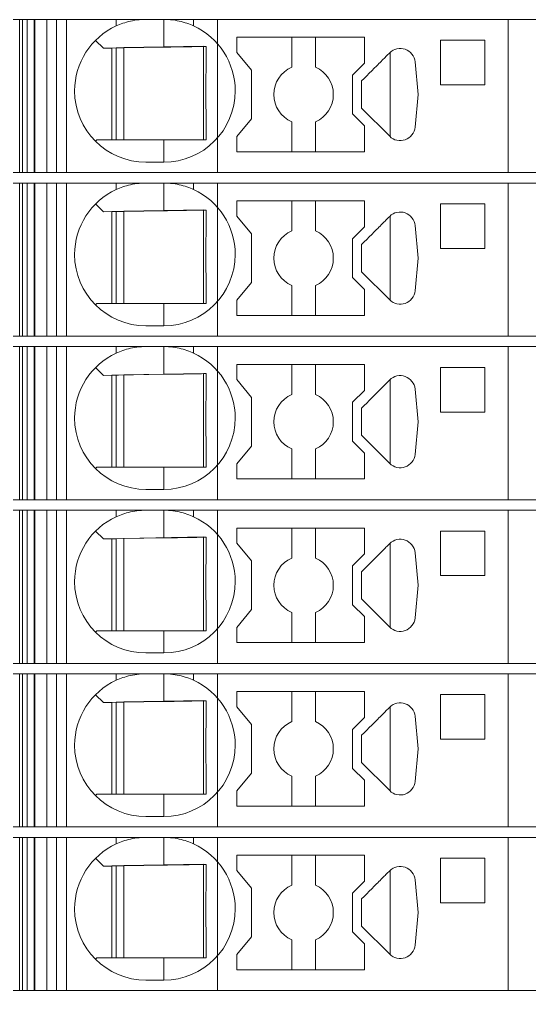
# Model space of a CAD drawing. Header units: millimetres. Extents: x 0 to 1680, y 0 to 1188.
# Drawn here: x 859.89 to 877.05, y 269.65 to 302.3 of the extents above; entities that cross this region are included whole.
import ezdxf
from ezdxf.enums import TextEntityAlignment as Align

# ---------------------------------------------------------------- set-up
doc = ezdxf.new("R2010")
doc.units = ezdxf.units.MM
for name, color, linetype, lineweight in [('EPLAN309', 5, 'Continuous', 5), ('EPLAN493', 5, 'Continuous', 5), ('MAIN-1', 7, 'Continuous', 5), ('MAIN-2', 7, 'Continuous', 5)]:
    doc.layers.add(name, color=color, linetype=linetype, lineweight=lineweight)
doc.styles.add('Tahoma', font='')
doc.styles.get('Tahoma').set_extended_font_data('Tahoma')

# ---------------------------------------------------------------- blocks, each defined once
blk = doc.blocks.new('EPLSYM_LibrarySPECIAL_Symbol12_Variant0_Placement8_12')
at = {"layer": 'EPLAN309', "lineweight": 13, "ltscale": 16}
blk.add_lwpolyline([(0, -5.15), (68.15, -5.15), (68.15, 0), (0, 0)], close=True, dxfattribs=at)
at = {"layer": 'EPLAN493', "color": 5, "style": 'Tahoma'}
blk.add_attdef('17_20450', text='', height=2.3478, dxfattribs=at).set_placement((0, -21.83478), align=Align.MIDDLE_RIGHT)
blk = doc.blocks.new('EPLSYM_LibrarySPECIAL_Symbol12_Variant0_Placement8_13')
at = {"layer": 'EPLAN309', "lineweight": 13, "ltscale": 16}
blk.add_lwpolyline([(0, -5.15), (68.15, -5.15), (68.15, 0), (0, 0)], close=True, dxfattribs=at)
at = {"layer": 'EPLAN493', "color": 5, "style": 'Tahoma'}
blk.add_attdef('17_20450', text='', height=2.3478, dxfattribs=at).set_placement((0, -21.83478), align=Align.MIDDLE_RIGHT)
blk = doc.blocks.new('EPLSYM_LibrarySPECIAL_Symbol12_Variant0_Placement8_14')
at = {"layer": 'EPLAN309', "lineweight": 13, "ltscale": 16}
blk.add_lwpolyline([(0, -5.15), (68.15, -5.15), (68.15, 0), (0, 0)], close=True, dxfattribs=at)
at = {"layer": 'EPLAN493', "color": 5, "style": 'Tahoma'}
blk.add_attdef('17_20450', text='', height=2.3478, dxfattribs=at).set_placement((0, -21.83478), align=Align.MIDDLE_RIGHT)
blk = doc.blocks.new('EPLSYM_LibrarySPECIAL_Symbol12_Variant0_Placement8_15')
at = {"layer": 'EPLAN309', "lineweight": 13, "ltscale": 16}
blk.add_lwpolyline([(0, -5.15), (68.15, -5.15), (68.15, 0), (0, 0)], close=True, dxfattribs=at)
at = {"layer": 'EPLAN493', "color": 5, "style": 'Tahoma'}
blk.add_attdef('17_20450', text='', height=2.3478, dxfattribs=at).set_placement((0, -21.83478), align=Align.MIDDLE_RIGHT)
blk = doc.blocks.new('EPLSYM_LibrarySPECIAL_Symbol12_Variant0_Placement8_16')
at = {"layer": 'EPLAN309', "lineweight": 13, "ltscale": 16}
blk.add_lwpolyline([(0, -5.15), (68.15, -5.15), (68.15, 0), (0, 0)], close=True, dxfattribs=at)
at = {"layer": 'EPLAN493', "color": 5, "style": 'Tahoma'}
blk.add_attdef('17_20450', text='', height=2.3478, dxfattribs=at).set_placement((0, -21.83478), align=Align.MIDDLE_RIGHT)
blk = doc.blocks.new('EPLSYM_LibrarySPECIAL_Symbol12_Variant0_Placement8_17')
at = {"layer": 'EPLAN309', "lineweight": 13, "ltscale": 16}
blk.add_lwpolyline([(0, -5.15), (68.15, -5.15), (68.15, 0), (0, 0)], close=True, dxfattribs=at)
at = {"layer": 'EPLAN493', "color": 5, "style": 'Tahoma'}
blk.add_attdef('17_20450', text='', height=2.3478, dxfattribs=at).set_placement((0, -21.83478), align=Align.MIDDLE_RIGHT)

msp = doc.modelspace()

# ---------------------------------------------------------------- linework, layer by layer
at = {"layer": 'MAIN-1'}
for p, q in [((860.001, 302.3), (859.893, 302.3)), ((859.893, 297.15), (859.893, 302.3)), ((860.001, 302.3), (863.15, 302.3)), ((860.001, 297.15), (860.001, 302.3)), ((863.15, 302.3), (864.15, 302.3)), ((863.15, 302.3), (863.15, 302.082)), ((863.15, 302.082), (863.202, 302.105)), ((863.202, 302.105), (863.256, 302.127)), ((863.256, 302.127), (863.313, 302.149)), ((863.313, 302.149), (863.372, 302.17)), ((863.372, 302.17), (863.433, 302.19)), ((863.433, 302.19), (863.497, 302.209)), ((863.497, 302.209), (863.563, 302.227)), ((863.563, 302.227), (863.631, 302.243)), ((863.631, 302.243), (863.701, 302.258)), ((863.701, 302.258), (863.772, 302.27)), ((863.772, 302.27), (863.846, 302.281)), ((863.846, 302.281), (863.921, 302.289)), ((863.921, 302.289), (863.997, 302.295)), ((863.997, 302.295), (864.073, 302.299)), ((864.073, 302.299), (864.15, 302.3)), ((864.75, 302.3), (864.15, 302.3)), ((864.827, 302.299), (864.75, 302.3)), ((865.75, 302.3), (864.75, 302.3)), ((864.75, 301.368), (864.75, 302.3)), ((864.903, 302.295), (864.827, 302.299)), ((864.979, 302.289), (864.903, 302.295)), ((865.054, 302.281), (864.979, 302.289)), ((865.128, 302.27), (865.054, 302.281)), ((865.199, 302.258), (865.128, 302.27)), ((865.269, 302.243), (865.199, 302.258)), ((865.337, 302.227), (865.269, 302.243)), ((865.403, 302.209), (865.337, 302.227)), ((865.467, 302.19), (865.403, 302.209)), ((865.528, 302.17), (865.467, 302.19)), ((865.587, 302.149), (865.528, 302.17)), ((865.644, 302.127), (865.587, 302.149)), ((865.698, 302.105), (865.644, 302.127)), ((865.75, 302.082), (865.698, 302.105)), ((865.75, 302.3), (876.332, 302.3)), ((865.75, 302.3), (865.75, 302.082)), ((877.05, 302.3), (876.332, 302.3)), ((876.332, 297.15), (876.332, 302.3)), ((867.2, 301.7), (867.2, 301.189)), ((871.5, 301.7), (867.2, 301.7)), ((869.05, 301.7), (869.05, 300.692)), ((869.85, 300.692), (869.85, 301.7)), ((871.5, 300.829), (871.5, 301.7)), ((862.453, 301.597), (862.717, 301.333)), ((862.717, 301.333), (864.75, 301.368)), ((864.87, 301.37), (864.75, 301.368)), ((864.987, 301.372), (864.87, 301.37)), ((865.1, 301.374), (864.987, 301.372)), ((865.209, 301.376), (865.1, 301.374)), ((865.313, 301.378), (865.209, 301.376)), ((865.412, 301.379), (865.313, 301.378)), ((865.507, 301.381), (865.412, 301.379)), ((865.599, 301.383), (865.507, 301.381)), ((865.688, 301.384), (865.599, 301.383)), ((865.774, 301.386), (865.688, 301.384)), ((865.858, 301.387), (865.774, 301.386)), ((865.94, 301.388), (865.858, 301.387)), ((866.02, 301.39), (865.94, 301.388)), ((866.099, 301.391), (866.02, 301.39)), ((866.079, 298.25), (866.079, 301.391)), ((866.176, 301.392), (866.099, 301.391)), ((866.176, 301.322), (866.176, 301.392)), ((874.05, 301.6), (874.05, 300.1)), ((875.55, 301.6), (874.05, 301.6)), ((875.55, 300.1), (875.55, 301.6)), ((863, 298.25), (863, 301.338)), ((863.15, 301.34), (863.15, 298.25)), ((863.4, 298.25), (863.4, 301.345)), ((866.173, 301.103), (866.174, 301.177)), ((866.173, 301.027), (866.173, 301.103)), ((866.174, 301.177), (866.175, 301.25)), ((866.175, 301.25), (866.176, 301.322)), ((867.7, 300.593), (867.2, 301.189)), ((872.221, 301.053), (872.19, 301.022)), ((872.252, 301.085), (872.221, 301.053)), ((872.284, 301.116), (872.252, 301.085)), ((872.315, 301.147), (872.284, 301.116)), ((872.346, 301.179), (872.315, 301.147)), ((872.367, 301.198), (872.367, 298.352)), ((866.17, 300.788), (866.171, 300.87)), ((866.17, 300.704), (866.17, 300.788)), ((866.171, 300.87), (866.172, 300.949)), ((866.172, 300.949), (866.173, 301.027)), ((871.1, 300.429), (871.5, 300.829)), ((871.902, 300.734), (871.823, 300.656)), ((871.943, 300.775), (871.902, 300.734)), ((871.983, 300.815), (871.943, 300.775)), ((872.021, 300.853), (871.983, 300.815)), ((872.058, 300.89), (872.021, 300.853)), ((872.094, 300.926), (872.058, 300.89)), ((872.127, 300.959), (872.094, 300.926)), ((872.158, 300.991), (872.127, 300.959)), ((872.19, 301.022), (872.158, 300.991)), ((873.302, 299.775), (873.198, 300.872)), ((866.168, 300.432), (866.169, 300.526)), ((866.168, 300.334), (866.168, 300.432)), ((866.169, 300.617), (866.17, 300.704)), ((866.169, 300.526), (866.169, 300.617)), ((867.7, 298.957), (867.7, 300.593)), ((871.1, 300.429), (871.1, 299.121)), ((871.572, 300.404), (871.486, 300.318)), ((871.658, 300.49), (871.572, 300.404)), ((871.742, 300.574), (871.658, 300.49)), ((871.823, 300.656), (871.742, 300.574)), ((866.167, 300.231), (866.168, 300.334)), ((866.167, 300.124), (866.167, 300.231)), ((866.167, 300.013), (866.167, 300.124)), ((871.486, 300.318), (871.4, 300.232)), ((871.4, 300.102), (871.4, 300.232)), ((871.4, 299.971), (871.4, 300.102)), ((874.05, 300.1), (875.55, 300.1)), ((866.167, 299.9), (866.167, 300.013)), ((866.167, 299.779), (866.167, 299.9)), ((866.167, 299.661), (866.167, 299.779)), ((871.4, 299.84), (871.4, 299.971)), ((871.4, 299.71), (871.4, 299.84)), ((873.198, 298.678), (873.302, 299.775)), ((866.167, 299.547), (866.167, 299.661)), ((866.168, 299.438), (866.167, 299.547)), ((866.168, 299.334), (866.168, 299.438)), ((871.4, 299.579), (871.4, 299.71)), ((871.4, 299.448), (871.4, 299.579)), ((871.4, 299.318), (871.4, 299.448)), ((866.169, 299.234), (866.168, 299.334)), ((866.169, 299.139), (866.169, 299.234)), ((866.17, 299.048), (866.169, 299.139)), ((871.5, 298.721), (871.1, 299.121)), ((871.4, 299.318), (872.346, 298.371)), ((866.171, 298.959), (866.17, 299.048)), ((866.172, 298.873), (866.171, 298.959)), ((866.172, 298.79), (866.172, 298.873)), ((866.173, 298.708), (866.172, 298.79)), ((867.2, 298.361), (867.7, 298.957)), ((869.05, 297.85), (869.05, 298.858)), ((869.85, 297.85), (869.85, 298.858)), ((866.174, 298.629), (866.173, 298.708)), ((866.175, 298.55), (866.174, 298.629)), ((866.176, 298.474), (866.175, 298.55)), ((866.176, 298.398), (866.176, 298.474)), ((871.5, 297.85), (871.5, 298.721)), ((862.5, 298.25), (862.453, 298.203)), ((862.5, 298.25), (864.75, 298.25)), ((864.75, 298.25), (864.842, 298.25)), ((864.75, 298.25), (864.75, 297.5)), ((864.842, 298.25), (864.933, 298.25)), ((864.933, 298.25), (865.023, 298.25)), ((865.023, 298.25), (865.11, 298.25)), ((865.11, 298.25), (865.195, 298.25)), ((865.195, 298.25), (865.278, 298.25)), ((865.278, 298.25), (865.358, 298.25)), ((865.358, 298.25), (865.436, 298.25)), ((865.436, 298.25), (865.511, 298.25)), ((865.511, 298.25), (865.585, 298.25)), ((865.585, 298.25), (865.657, 298.25)), ((865.657, 298.25), (865.726, 298.25)), ((865.726, 298.25), (865.795, 298.25)), ((865.795, 298.25), (865.861, 298.25)), ((865.861, 298.25), (865.927, 298.25)), ((865.927, 298.25), (865.991, 298.25)), ((865.991, 298.25), (866.055, 298.25)), ((866.055, 298.25), (866.117, 298.25)), ((866.117, 298.25), (866.178, 298.25)), ((866.177, 298.324), (866.176, 298.398)), ((866.178, 298.25), (866.177, 298.324)), ((867.2, 298.361), (867.2, 297.85)), ((871.5, 297.85), (867.2, 297.85)), ((864.75, 297.5), (864.15, 297.5)), ((860.001, 297.15), (859.893, 297.15)), ((860.001, 297.15), (876.332, 297.15)), ((877.05, 297.15), (876.332, 297.15)), ((860.001, 296.8), (859.893, 296.8)), ((859.893, 291.65), (859.893, 296.8)), ((860.001, 296.8), (863.15, 296.8)), ((860.001, 291.65), (860.001, 296.8)), ((863.15, 296.8), (864.15, 296.8)), ((863.15, 296.8), (863.15, 296.582)), ((863.846, 296.781), (863.921, 296.789)), ((863.921, 296.789), (863.997, 296.795)), ((863.997, 296.795), (864.073, 296.799)), ((864.073, 296.799), (864.15, 296.8)), ((864.75, 296.8), (864.15, 296.8)), ((864.827, 296.799), (864.75, 296.8)), ((865.75, 296.8), (864.75, 296.8)), ((864.75, 295.868), (864.75, 296.8)), ((864.903, 296.795), (864.827, 296.799)), ((864.979, 296.789), (864.903, 296.795)), ((865.054, 296.781), (864.979, 296.789)), ((865.75, 296.8), (876.332, 296.8)), ((865.75, 296.8), (865.75, 296.582)), ((877.05, 296.8), (876.332, 296.8)), ((876.332, 291.65), (876.332, 296.8)), ((863.15, 296.582), (863.202, 296.605)), ((863.202, 296.605), (863.256, 296.627)), ((863.256, 296.627), (863.313, 296.649)), ((863.313, 296.649), (863.372, 296.67)), ((863.372, 296.67), (863.433, 296.69)), ((863.433, 296.69), (863.497, 296.709)), ((863.497, 296.709), (863.563, 296.727)), ((863.563, 296.727), (863.631, 296.743)), ((863.631, 296.743), (863.701, 296.758)), ((863.701, 296.758), (863.772, 296.77)), ((863.772, 296.77), (863.846, 296.781)), ((865.128, 296.77), (865.054, 296.781)), ((865.199, 296.758), (865.128, 296.77)), ((865.269, 296.743), (865.199, 296.758)), ((865.337, 296.727), (865.269, 296.743)), ((865.403, 296.709), (865.337, 296.727)), ((865.467, 296.69), (865.403, 296.709)), ((865.528, 296.67), (865.467, 296.69)), ((865.587, 296.649), (865.528, 296.67)), ((865.644, 296.627), (865.587, 296.649)), ((865.698, 296.605), (865.644, 296.627)), ((865.75, 296.582), (865.698, 296.605)), ((867.2, 296.2), (867.2, 295.689)), ((871.5, 296.2), (867.2, 296.2)), ((869.05, 296.2), (869.05, 295.192)), ((869.85, 295.192), (869.85, 296.2)), ((871.5, 295.329), (871.5, 296.2)), ((862.453, 296.097), (862.717, 295.833)), ((862.717, 295.833), (864.75, 295.868)), ((863, 292.75), (863, 295.838)), ((863.15, 295.84), (863.15, 292.75)), ((863.4, 292.75), (863.4, 295.845)), ((864.87, 295.87), (864.75, 295.868)), ((864.987, 295.872), (864.87, 295.87)), ((865.1, 295.874), (864.987, 295.872)), ((865.209, 295.876), (865.1, 295.874)), ((865.313, 295.878), (865.209, 295.876)), ((865.412, 295.879), (865.313, 295.878)), ((865.507, 295.881), (865.412, 295.879)), ((865.599, 295.883), (865.507, 295.881)), ((865.688, 295.884), (865.599, 295.883)), ((865.774, 295.886), (865.688, 295.884)), ((865.858, 295.887), (865.774, 295.886)), ((865.94, 295.888), (865.858, 295.887)), ((866.02, 295.89), (865.94, 295.888)), ((866.099, 295.891), (866.02, 295.89)), ((866.079, 292.75), (866.079, 295.891)), ((866.176, 295.892), (866.099, 295.891)), ((866.175, 295.75), (866.176, 295.822)), ((866.176, 295.822), (866.176, 295.892)), ((874.05, 296.1), (874.05, 294.6)), ((875.55, 296.1), (874.05, 296.1)), ((875.55, 294.6), (875.55, 296.1)), ((866.172, 295.449), (866.173, 295.527)), ((866.173, 295.603), (866.174, 295.677)), ((866.173, 295.527), (866.173, 295.603)), ((866.174, 295.677), (866.175, 295.75)), ((867.7, 295.093), (867.2, 295.689)), ((872.158, 295.491), (872.127, 295.459)), ((872.19, 295.522), (872.158, 295.491)), ((872.221, 295.553), (872.19, 295.522)), ((872.252, 295.585), (872.221, 295.553)), ((872.284, 295.616), (872.252, 295.585)), ((872.315, 295.647), (872.284, 295.616)), ((872.346, 295.679), (872.315, 295.647)), ((872.367, 295.698), (872.367, 292.852)), ((866.169, 295.117), (866.17, 295.204)), ((866.17, 295.288), (866.171, 295.37)), ((866.17, 295.204), (866.17, 295.288)), ((866.171, 295.37), (866.172, 295.449)), ((871.1, 294.929), (871.5, 295.329)), ((871.902, 295.234), (871.823, 295.156)), ((871.943, 295.275), (871.902, 295.234)), ((871.983, 295.315), (871.943, 295.275)), ((872.021, 295.353), (871.983, 295.315)), ((872.058, 295.39), (872.021, 295.353)), ((872.094, 295.426), (872.058, 295.39)), ((872.127, 295.459), (872.094, 295.426)), ((873.302, 294.275), (873.198, 295.372)), ((866.167, 294.731), (866.168, 294.834)), ((866.168, 294.932), (866.169, 295.026)), ((866.168, 294.834), (866.168, 294.932)), ((866.169, 295.026), (866.169, 295.117)), ((867.7, 293.457), (867.7, 295.093)), ((871.1, 294.929), (871.1, 293.621)), ((871.572, 294.904), (871.486, 294.818)), ((871.658, 294.99), (871.572, 294.904)), ((871.742, 295.074), (871.658, 294.99)), ((871.823, 295.156), (871.742, 295.074)), ((866.167, 294.624), (866.167, 294.731)), ((866.167, 294.513), (866.167, 294.624)), ((866.167, 294.4), (866.167, 294.513)), ((871.486, 294.818), (871.4, 294.732)), ((871.4, 294.602), (871.4, 294.732)), ((871.4, 294.471), (871.4, 294.602)), ((874.05, 294.6), (875.55, 294.6)), ((866.167, 294.279), (866.167, 294.4)), ((866.167, 294.161), (866.167, 294.279)), ((871.4, 294.34), (871.4, 294.471)), ((871.4, 294.21), (871.4, 294.34)), ((871.4, 294.079), (871.4, 294.21)), ((873.198, 293.178), (873.302, 294.275)), ((866.167, 294.047), (866.167, 294.161)), ((866.168, 293.938), (866.167, 294.047)), ((866.168, 293.834), (866.168, 293.938)), ((871.4, 293.948), (871.4, 294.079)), ((871.4, 293.818), (871.4, 293.948)), ((866.169, 293.734), (866.168, 293.834)), ((866.169, 293.639), (866.169, 293.734)), ((866.17, 293.548), (866.169, 293.639)), ((866.171, 293.459), (866.17, 293.548)), ((871.5, 293.221), (871.1, 293.621)), ((871.4, 293.818), (872.346, 292.871)), ((866.172, 293.373), (866.171, 293.459)), ((866.172, 293.29), (866.172, 293.373)), ((866.173, 293.208), (866.172, 293.29)), ((866.174, 293.129), (866.173, 293.208)), ((867.2, 292.861), (867.7, 293.457)), ((869.05, 292.35), (869.05, 293.358)), ((869.85, 292.35), (869.85, 293.358)), ((871.5, 292.35), (871.5, 293.221)), ((866.175, 293.05), (866.174, 293.129)), ((866.176, 292.974), (866.175, 293.05)), ((866.176, 292.898), (866.176, 292.974)), ((866.177, 292.824), (866.176, 292.898)), ((862.5, 292.75), (862.453, 292.703)), ((862.5, 292.75), (864.75, 292.75)), ((864.75, 292.75), (864.842, 292.75)), ((864.75, 292.75), (864.75, 292)), ((864.842, 292.75), (864.933, 292.75)), ((864.933, 292.75), (865.023, 292.75)), ((865.023, 292.75), (865.11, 292.75)), ((865.11, 292.75), (865.195, 292.75)), ((865.195, 292.75), (865.278, 292.75)), ((865.278, 292.75), (865.358, 292.75)), ((865.358, 292.75), (865.436, 292.75)), ((865.436, 292.75), (865.511, 292.75)), ((865.511, 292.75), (865.585, 292.75)), ((865.585, 292.75), (865.657, 292.75)), ((865.657, 292.75), (865.726, 292.75)), ((865.726, 292.75), (865.795, 292.75)), ((865.795, 292.75), (865.861, 292.75)), ((865.861, 292.75), (865.927, 292.75)), ((865.927, 292.75), (865.991, 292.75)), ((865.991, 292.75), (866.055, 292.75)), ((866.055, 292.75), (866.117, 292.75)), ((866.117, 292.75), (866.178, 292.75)), ((866.178, 292.75), (866.177, 292.824)), ((867.2, 292.861), (867.2, 292.35)), ((871.5, 292.35), (867.2, 292.35)), ((864.75, 292), (864.15, 292)), ((860.001, 291.65), (859.893, 291.65)), ((860.001, 291.65), (876.332, 291.65)), ((877.05, 291.65), (876.332, 291.65)), ((860.001, 291.3), (859.893, 291.3)), ((859.893, 286.15), (859.893, 291.3)), ((860.001, 291.3), (863.15, 291.3)), ((860.001, 286.15), (860.001, 291.3)), ((863.15, 291.3), (864.15, 291.3)), ((863.15, 291.3), (863.15, 291.082)), ((863.563, 291.227), (863.631, 291.243)), ((863.631, 291.243), (863.701, 291.258)), ((863.701, 291.258), (863.772, 291.27)), ((863.772, 291.27), (863.846, 291.281)), ((863.846, 291.281), (863.921, 291.289)), ((863.921, 291.289), (863.997, 291.295)), ((863.997, 291.295), (864.073, 291.299)), ((864.073, 291.299), (864.15, 291.3)), ((864.75, 291.3), (864.15, 291.3)), ((864.827, 291.299), (864.75, 291.3)), ((865.75, 291.3), (864.75, 291.3)), ((864.75, 290.368), (864.75, 291.3)), ((864.903, 291.295), (864.827, 291.299)), ((864.979, 291.289), (864.903, 291.295)), ((865.054, 291.281), (864.979, 291.289)), ((865.128, 291.27), (865.054, 291.281)), ((865.199, 291.258), (865.128, 291.27)), ((865.269, 291.243), (865.199, 291.258)), ((865.337, 291.227), (865.269, 291.243)), ((865.75, 291.3), (876.332, 291.3)), ((865.75, 291.3), (865.75, 291.082)), ((877.05, 291.3), (876.332, 291.3)), ((876.332, 286.15), (876.332, 291.3)), ((863.15, 291.082), (863.202, 291.105)), ((863.202, 291.105), (863.256, 291.127)), ((863.256, 291.127), (863.313, 291.149)), ((863.313, 291.149), (863.372, 291.17)), ((863.372, 291.17), (863.433, 291.19)), ((863.433, 291.19), (863.497, 291.209)), ((863.497, 291.209), (863.563, 291.227)), ((865.403, 291.209), (865.337, 291.227)), ((865.467, 291.19), (865.403, 291.209)), ((865.528, 291.17), (865.467, 291.19)), ((865.587, 291.149), (865.528, 291.17)), ((865.644, 291.127), (865.587, 291.149)), ((865.698, 291.105), (865.644, 291.127)), ((865.75, 291.082), (865.698, 291.105)), ((862.453, 290.597), (862.717, 290.333)), ((867.2, 290.7), (867.2, 290.189)), ((871.5, 290.7), (867.2, 290.7)), ((869.05, 290.7), (869.05, 289.692)), ((869.85, 289.692), (869.85, 290.7)), ((871.5, 289.829), (871.5, 290.7)), ((874.05, 290.6), (874.05, 289.1)), ((875.55, 290.6), (874.05, 290.6)), ((875.55, 289.1), (875.55, 290.6)), ((862.717, 290.333), (864.75, 290.368)), ((863, 287.25), (863, 290.338)), ((863.15, 290.34), (863.15, 287.25)), ((863.4, 287.25), (863.4, 290.345)), ((864.87, 290.37), (864.75, 290.368)), ((864.987, 290.372), (864.87, 290.37)), ((865.1, 290.374), (864.987, 290.372)), ((865.209, 290.376), (865.1, 290.374)), ((865.313, 290.378), (865.209, 290.376)), ((865.412, 290.379), (865.313, 290.378)), ((865.507, 290.381), (865.412, 290.379)), ((865.599, 290.383), (865.507, 290.381)), ((865.688, 290.384), (865.599, 290.383)), ((865.774, 290.386), (865.688, 290.384)), ((865.858, 290.387), (865.774, 290.386)), ((865.94, 290.388), (865.858, 290.387)), ((866.02, 290.39), (865.94, 290.388)), ((866.099, 290.391), (866.02, 290.39)), ((866.079, 287.25), (866.079, 290.391)), ((866.176, 290.392), (866.099, 290.391)), ((866.175, 290.25), (866.176, 290.322)), ((866.176, 290.322), (866.176, 290.392)), ((866.171, 289.87), (866.172, 289.949)), ((866.172, 289.949), (866.173, 290.027)), ((866.173, 290.103), (866.174, 290.177)), ((866.173, 290.027), (866.173, 290.103)), ((866.174, 290.177), (866.175, 290.25)), ((867.7, 289.593), (867.2, 290.189)), ((872.127, 289.959), (872.094, 289.926)), ((872.158, 289.991), (872.127, 289.959)), ((872.19, 290.022), (872.158, 289.991)), ((872.221, 290.053), (872.19, 290.022)), ((872.252, 290.085), (872.221, 290.053)), ((872.284, 290.116), (872.252, 290.085)), ((872.315, 290.147), (872.284, 290.116)), ((872.346, 290.179), (872.315, 290.147)), ((872.367, 290.198), (872.367, 287.352)), ((866.169, 289.617), (866.17, 289.704)), ((866.169, 289.526), (866.169, 289.617)), ((866.17, 289.788), (866.171, 289.87)), ((866.17, 289.704), (866.17, 289.788)), ((871.1, 289.429), (871.5, 289.829)), ((871.823, 289.656), (871.742, 289.574)), ((871.902, 289.734), (871.823, 289.656)), ((871.943, 289.775), (871.902, 289.734)), ((871.983, 289.815), (871.943, 289.775)), ((872.021, 289.853), (871.983, 289.815)), ((872.058, 289.89), (872.021, 289.853)), ((872.094, 289.926), (872.058, 289.89)), ((873.302, 288.775), (873.198, 289.872)), ((866.167, 289.231), (866.168, 289.334)), ((866.168, 289.432), (866.169, 289.526)), ((866.168, 289.334), (866.168, 289.432)), ((867.7, 287.957), (867.7, 289.593)), ((871.1, 289.429), (871.1, 288.121)), ((871.486, 289.318), (871.4, 289.232)), ((871.572, 289.404), (871.486, 289.318)), ((871.658, 289.49), (871.572, 289.404)), ((871.742, 289.574), (871.658, 289.49)), ((866.167, 289.124), (866.167, 289.231)), ((866.167, 289.013), (866.167, 289.124)), ((866.167, 288.9), (866.167, 289.013)), ((871.4, 289.102), (871.4, 289.232)), ((871.4, 288.971), (871.4, 289.102)), ((871.4, 288.84), (871.4, 288.971)), ((874.05, 289.1), (875.55, 289.1)), ((866.167, 288.779), (866.167, 288.9)), ((866.167, 288.661), (866.167, 288.779)), ((866.167, 288.547), (866.167, 288.661)), ((871.4, 288.71), (871.4, 288.84)), ((871.4, 288.579), (871.4, 288.71)), ((873.198, 287.678), (873.302, 288.775)), ((866.168, 288.438), (866.167, 288.547)), ((866.168, 288.334), (866.168, 288.438)), ((866.169, 288.234), (866.168, 288.334)), ((871.4, 288.448), (871.4, 288.579)), ((871.4, 288.318), (871.4, 288.448)), ((871.4, 288.318), (872.346, 287.371)), ((866.169, 288.139), (866.169, 288.234)), ((866.17, 288.048), (866.169, 288.139)), ((866.171, 287.959), (866.17, 288.048)), ((871.5, 287.721), (871.1, 288.121)), ((866.172, 287.873), (866.171, 287.959)), ((866.172, 287.79), (866.172, 287.873)), ((866.173, 287.708), (866.172, 287.79)), ((866.174, 287.629), (866.173, 287.708)), ((867.2, 287.361), (867.7, 287.957)), ((869.05, 286.85), (869.05, 287.858)), ((869.85, 286.85), (869.85, 287.858)), ((871.5, 286.85), (871.5, 287.721)), ((866.175, 287.55), (866.174, 287.629)), ((866.176, 287.474), (866.175, 287.55)), ((866.176, 287.398), (866.176, 287.474)), ((866.177, 287.324), (866.176, 287.398)), ((866.178, 287.25), (866.177, 287.324)), ((867.2, 287.361), (867.2, 286.85)), ((862.5, 287.25), (862.453, 287.203)), ((862.5, 287.25), (864.75, 287.25)), ((864.75, 287.25), (864.842, 287.25)), ((864.75, 287.25), (864.75, 286.5)), ((864.842, 287.25), (864.933, 287.25)), ((864.933, 287.25), (865.023, 287.25)), ((865.023, 287.25), (865.11, 287.25)), ((865.11, 287.25), (865.195, 287.25)), ((865.195, 287.25), (865.278, 287.25)), ((865.278, 287.25), (865.358, 287.25)), ((865.358, 287.25), (865.436, 287.25)), ((865.436, 287.25), (865.511, 287.25)), ((865.511, 287.25), (865.585, 287.25)), ((865.585, 287.25), (865.657, 287.25)), ((865.657, 287.25), (865.726, 287.25)), ((865.726, 287.25), (865.795, 287.25)), ((865.795, 287.25), (865.861, 287.25)), ((865.861, 287.25), (865.927, 287.25)), ((865.927, 287.25), (865.991, 287.25)), ((865.991, 287.25), (866.055, 287.25)), ((866.055, 287.25), (866.117, 287.25)), ((866.117, 287.25), (866.178, 287.25)), ((871.5, 286.85), (867.2, 286.85)), ((864.75, 286.5), (864.15, 286.5)), ((860.001, 286.15), (859.893, 286.15)), ((860.001, 286.15), (876.332, 286.15)), ((877.05, 286.15), (876.332, 286.15)), ((860.001, 285.8), (859.893, 285.8)), ((859.893, 280.65), (859.893, 285.8)), ((860.001, 285.8), (863.15, 285.8)), ((860.001, 280.65), (860.001, 285.8)), ((863.15, 285.8), (864.15, 285.8)), ((863.15, 285.8), (863.15, 285.582)), ((863.372, 285.67), (863.433, 285.69)), ((863.433, 285.69), (863.497, 285.709)), ((863.497, 285.709), (863.563, 285.727)), ((863.563, 285.727), (863.631, 285.743)), ((863.631, 285.743), (863.701, 285.758)), ((863.701, 285.758), (863.772, 285.77)), ((863.772, 285.77), (863.846, 285.781)), ((863.846, 285.781), (863.921, 285.789)), ((863.921, 285.789), (863.997, 285.795)), ((863.997, 285.795), (864.073, 285.799)), ((864.073, 285.799), (864.15, 285.8)), ((864.75, 285.8), (864.15, 285.8)), ((864.827, 285.799), (864.75, 285.8)), ((865.75, 285.8), (864.75, 285.8)), ((864.75, 284.868), (864.75, 285.8)), ((864.903, 285.795), (864.827, 285.799)), ((864.979, 285.789), (864.903, 285.795)), ((865.054, 285.781), (864.979, 285.789)), ((865.128, 285.77), (865.054, 285.781)), ((865.199, 285.758), (865.128, 285.77)), ((865.269, 285.743), (865.199, 285.758)), ((865.337, 285.727), (865.269, 285.743)), ((865.403, 285.709), (865.337, 285.727)), ((865.467, 285.69), (865.403, 285.709)), ((865.528, 285.67), (865.467, 285.69)), ((865.75, 285.8), (876.332, 285.8)), ((865.75, 285.8), (865.75, 285.582)), ((877.05, 285.8), (876.332, 285.8)), ((876.332, 280.65), (876.332, 285.8)), ((863.15, 285.582), (863.202, 285.605)), ((863.202, 285.605), (863.256, 285.627)), ((863.256, 285.627), (863.313, 285.649)), ((863.313, 285.649), (863.372, 285.67)), ((865.587, 285.649), (865.528, 285.67)), ((865.644, 285.627), (865.587, 285.649)), ((865.698, 285.605), (865.644, 285.627)), ((865.75, 285.582), (865.698, 285.605)), ((862.453, 285.097), (862.717, 284.833)), ((867.2, 285.2), (867.2, 284.689)), ((871.5, 285.2), (867.2, 285.2)), ((869.05, 285.2), (869.05, 284.192)), ((869.85, 284.192), (869.85, 285.2)), ((871.5, 284.329), (871.5, 285.2)), ((874.05, 285.1), (874.05, 283.6)), ((875.55, 285.1), (874.05, 285.1)), ((875.55, 283.6), (875.55, 285.1)), ((862.717, 284.833), (864.75, 284.868)), ((863, 281.75), (863, 284.838)), ((863.15, 284.84), (863.15, 281.75)), ((863.4, 281.75), (863.4, 284.845)), ((864.87, 284.87), (864.75, 284.868)), ((864.987, 284.872), (864.87, 284.87)), ((865.1, 284.874), (864.987, 284.872)), ((865.209, 284.876), (865.1, 284.874)), ((865.313, 284.878), (865.209, 284.876)), ((865.412, 284.879), (865.313, 284.878)), ((865.507, 284.881), (865.412, 284.879)), ((865.599, 284.883), (865.507, 284.881)), ((865.688, 284.884), (865.599, 284.883)), ((865.774, 284.886), (865.688, 284.884)), ((865.858, 284.887), (865.774, 284.886)), ((865.94, 284.888), (865.858, 284.887)), ((866.02, 284.89), (865.94, 284.888)), ((866.099, 284.891), (866.02, 284.89)), ((866.079, 281.75), (866.079, 284.891)), ((866.176, 284.892), (866.099, 284.891)), ((866.174, 284.677), (866.175, 284.75)), ((866.175, 284.75), (866.176, 284.822)), ((866.176, 284.822), (866.176, 284.892)), ((866.171, 284.37), (866.172, 284.449)), ((866.172, 284.449), (866.173, 284.527)), ((866.173, 284.603), (866.174, 284.677)), ((866.173, 284.527), (866.173, 284.603)), ((867.7, 284.093), (867.2, 284.689)), ((872.058, 284.39), (872.021, 284.353)), ((872.094, 284.426), (872.058, 284.39)), ((872.127, 284.459), (872.094, 284.426)), ((872.158, 284.491), (872.127, 284.459)), ((872.19, 284.522), (872.158, 284.491)), ((872.221, 284.553), (872.19, 284.522)), ((872.252, 284.585), (872.221, 284.553)), ((872.284, 284.616), (872.252, 284.585)), ((872.315, 284.647), (872.284, 284.616)), ((872.346, 284.679), (872.315, 284.647)), ((872.367, 284.698), (872.367, 281.852)), ((866.169, 284.117), (866.17, 284.204)), ((866.169, 284.026), (866.169, 284.117)), ((866.17, 284.288), (866.171, 284.37)), ((866.17, 284.204), (866.17, 284.288)), ((867.7, 282.457), (867.7, 284.093)), ((871.1, 283.929), (871.5, 284.329)), ((871.742, 284.074), (871.658, 283.99)), ((871.823, 284.156), (871.742, 284.074)), ((871.902, 284.234), (871.823, 284.156)), ((871.943, 284.275), (871.902, 284.234)), ((871.983, 284.315), (871.943, 284.275)), ((872.021, 284.353), (871.983, 284.315)), ((873.302, 283.275), (873.198, 284.372)), ((866.167, 283.731), (866.168, 283.834)), ((866.167, 283.624), (866.167, 283.731)), ((866.168, 283.932), (866.169, 284.026)), ((866.168, 283.834), (866.168, 283.932)), ((871.1, 283.929), (871.1, 282.621)), ((871.486, 283.818), (871.4, 283.732)), ((871.4, 283.602), (871.4, 283.732)), ((871.572, 283.904), (871.486, 283.818)), ((871.658, 283.99), (871.572, 283.904)), ((866.167, 283.513), (866.167, 283.624)), ((866.167, 283.4), (866.167, 283.513)), ((871.4, 283.471), (871.4, 283.602)), ((871.4, 283.34), (871.4, 283.471)), ((874.05, 283.6), (875.55, 283.6)), ((866.167, 283.279), (866.167, 283.4)), ((866.167, 283.161), (866.167, 283.279)), ((866.167, 283.047), (866.167, 283.161)), ((871.4, 283.21), (871.4, 283.34)), ((871.4, 283.079), (871.4, 283.21)), ((871.4, 282.948), (871.4, 283.079)), ((873.198, 282.178), (873.302, 283.275)), ((866.168, 282.938), (866.167, 283.047)), ((866.168, 282.834), (866.168, 282.938)), ((866.169, 282.734), (866.168, 282.834)), ((871.4, 282.818), (871.4, 282.948)), ((871.4, 282.818), (872.346, 281.871)), ((866.169, 282.639), (866.169, 282.734)), ((866.17, 282.548), (866.169, 282.639)), ((866.171, 282.459), (866.17, 282.548)), ((866.172, 282.373), (866.171, 282.459)), ((867.2, 281.861), (867.7, 282.457)), ((871.5, 282.221), (871.1, 282.621)), ((866.172, 282.29), (866.172, 282.373)), ((866.173, 282.208), (866.172, 282.29)), ((866.174, 282.129), (866.173, 282.208)), ((866.175, 282.05), (866.174, 282.129)), ((869.05, 281.35), (869.05, 282.358)), ((869.85, 281.35), (869.85, 282.358)), ((871.5, 281.35), (871.5, 282.221)), ((866.176, 281.974), (866.175, 282.05)), ((866.176, 281.898), (866.176, 281.974)), ((866.177, 281.824), (866.176, 281.898)), ((866.178, 281.75), (866.177, 281.824)), ((867.2, 281.861), (867.2, 281.35)), ((862.5, 281.75), (862.453, 281.703)), ((862.5, 281.75), (864.75, 281.75)), ((864.75, 281.75), (864.842, 281.75)), ((864.75, 281.75), (864.75, 281)), ((864.842, 281.75), (864.933, 281.75)), ((864.933, 281.75), (865.023, 281.75)), ((865.023, 281.75), (865.11, 281.75)), ((865.11, 281.75), (865.195, 281.75)), ((865.195, 281.75), (865.278, 281.75)), ((865.278, 281.75), (865.358, 281.75)), ((865.358, 281.75), (865.436, 281.75)), ((865.436, 281.75), (865.511, 281.75)), ((865.511, 281.75), (865.585, 281.75)), ((865.585, 281.75), (865.657, 281.75)), ((865.657, 281.75), (865.726, 281.75)), ((865.726, 281.75), (865.795, 281.75)), ((865.795, 281.75), (865.861, 281.75)), ((865.861, 281.75), (865.927, 281.75)), ((865.927, 281.75), (865.991, 281.75)), ((865.991, 281.75), (866.055, 281.75)), ((866.055, 281.75), (866.117, 281.75)), ((866.117, 281.75), (866.178, 281.75)), ((871.5, 281.35), (867.2, 281.35)), ((864.75, 281), (864.15, 281)), ((860.001, 280.65), (859.893, 280.65)), ((860.001, 280.65), (876.332, 280.65)), ((877.05, 280.65), (876.332, 280.65)), ((860.001, 280.3), (859.893, 280.3)), ((859.893, 275.15), (859.893, 280.3)), ((860.001, 280.3), (863.15, 280.3)), ((860.001, 275.15), (860.001, 280.3)), ((863.15, 280.3), (864.15, 280.3)), ((863.15, 280.3), (863.15, 280.082)), ((863.256, 280.127), (863.313, 280.149)), ((863.313, 280.149), (863.372, 280.17)), ((863.372, 280.17), (863.433, 280.19)), ((863.433, 280.19), (863.497, 280.209)), ((863.497, 280.209), (863.563, 280.227)), ((863.563, 280.227), (863.631, 280.243)), ((863.631, 280.243), (863.701, 280.258)), ((863.701, 280.258), (863.772, 280.27)), ((863.772, 280.27), (863.846, 280.281)), ((863.846, 280.281), (863.921, 280.289)), ((863.921, 280.289), (863.997, 280.295)), ((863.997, 280.295), (864.073, 280.299)), ((864.073, 280.299), (864.15, 280.3)), ((864.75, 280.3), (864.15, 280.3)), ((864.827, 280.299), (864.75, 280.3)), ((865.75, 280.3), (864.75, 280.3)), ((864.75, 279.368), (864.75, 280.3)), ((864.903, 280.295), (864.827, 280.299)), ((864.979, 280.289), (864.903, 280.295)), ((865.054, 280.281), (864.979, 280.289)), ((865.128, 280.27), (865.054, 280.281)), ((865.199, 280.258), (865.128, 280.27)), ((865.269, 280.243), (865.199, 280.258)), ((865.337, 280.227), (865.269, 280.243)), ((865.403, 280.209), (865.337, 280.227)), ((865.467, 280.19), (865.403, 280.209)), ((865.528, 280.17), (865.467, 280.19)), ((865.587, 280.149), (865.528, 280.17)), ((865.644, 280.127), (865.587, 280.149)), ((865.75, 280.3), (876.332, 280.3)), ((865.75, 280.3), (865.75, 280.082)), ((877.05, 280.3), (876.332, 280.3)), ((876.332, 275.15), (876.332, 280.3)), ((863.15, 280.082), (863.202, 280.105)), ((863.202, 280.105), (863.256, 280.127)), ((865.698, 280.105), (865.644, 280.127)), ((865.75, 280.082), (865.698, 280.105)), ((862.453, 279.597), (862.717, 279.333)), ((867.2, 279.7), (867.2, 279.189)), ((871.5, 279.7), (867.2, 279.7)), ((869.05, 279.7), (869.05, 278.692)), ((869.85, 278.692), (869.85, 279.7)), ((871.5, 278.829), (871.5, 279.7)), ((874.05, 279.6), (874.05, 278.1)), ((875.55, 279.6), (874.05, 279.6)), ((875.55, 278.1), (875.55, 279.6)), ((862.717, 279.333), (864.75, 279.368)), ((863, 276.25), (863, 279.338)), ((863.15, 279.34), (863.15, 276.25)), ((863.4, 276.25), (863.4, 279.345)), ((864.87, 279.37), (864.75, 279.368)), ((864.987, 279.372), (864.87, 279.37)), ((865.1, 279.374), (864.987, 279.372)), ((865.209, 279.376), (865.1, 279.374)), ((865.313, 279.378), (865.209, 279.376)), ((865.412, 279.379), (865.313, 279.378)), ((865.507, 279.381), (865.412, 279.379)), ((865.599, 279.383), (865.507, 279.381)), ((865.688, 279.384), (865.599, 279.383)), ((865.774, 279.386), (865.688, 279.384)), ((865.858, 279.387), (865.774, 279.386)), ((865.94, 279.388), (865.858, 279.387)), ((866.02, 279.39), (865.94, 279.388)), ((866.099, 279.391), (866.02, 279.39)), ((866.079, 276.25), (866.079, 279.391)), ((866.176, 279.392), (866.099, 279.391)), ((866.173, 279.103), (866.174, 279.177)), ((866.174, 279.177), (866.175, 279.25)), ((866.175, 279.25), (866.176, 279.322)), ((866.176, 279.322), (866.176, 279.392)), ((867.7, 278.593), (867.2, 279.189)), ((872.346, 279.179), (872.315, 279.147)), ((872.367, 279.198), (872.367, 276.352)), ((866.17, 278.788), (866.171, 278.87)), ((866.171, 278.87), (866.172, 278.949)), ((866.172, 278.949), (866.173, 279.027)), ((866.173, 279.027), (866.173, 279.103)), ((872.021, 278.853), (871.983, 278.815)), ((872.058, 278.89), (872.021, 278.853)), ((872.094, 278.926), (872.058, 278.89)), ((872.127, 278.959), (872.094, 278.926)), ((872.158, 278.991), (872.127, 278.959)), ((872.19, 279.022), (872.158, 278.991)), ((872.221, 279.053), (872.19, 279.022)), ((872.252, 279.085), (872.221, 279.053)), ((872.284, 279.116), (872.252, 279.085)), ((872.315, 279.147), (872.284, 279.116)), ((873.302, 277.775), (873.198, 278.872)), ((866.168, 278.432), (866.169, 278.526)), ((866.169, 278.617), (866.17, 278.704)), ((866.169, 278.526), (866.169, 278.617)), ((866.17, 278.704), (866.17, 278.788)), ((867.7, 276.957), (867.7, 278.593)), ((871.1, 278.429), (871.5, 278.829)), ((871.742, 278.574), (871.658, 278.49)), ((871.823, 278.656), (871.742, 278.574)), ((871.902, 278.734), (871.823, 278.656)), ((871.943, 278.775), (871.902, 278.734)), ((871.983, 278.815), (871.943, 278.775)), ((866.167, 278.231), (866.168, 278.334)), ((866.167, 278.124), (866.167, 278.231)), ((866.168, 278.334), (866.168, 278.432)), ((871.1, 278.429), (871.1, 277.121)), ((871.486, 278.318), (871.4, 278.232)), ((871.4, 278.102), (871.4, 278.232)), ((871.572, 278.404), (871.486, 278.318)), ((871.658, 278.49), (871.572, 278.404)), ((866.167, 278.013), (866.167, 278.124)), ((866.167, 277.9), (866.167, 278.013)), ((866.167, 277.779), (866.167, 277.9)), ((871.4, 277.971), (871.4, 278.102)), ((871.4, 277.84), (871.4, 277.971)), ((874.05, 278.1), (875.55, 278.1)), ((866.167, 277.661), (866.167, 277.779)), ((866.167, 277.547), (866.167, 277.661)), ((866.168, 277.438), (866.167, 277.547)), ((871.4, 277.71), (871.4, 277.84)), ((871.4, 277.579), (871.4, 277.71)), ((871.4, 277.448), (871.4, 277.579)), ((873.198, 276.678), (873.302, 277.775)), ((866.168, 277.334), (866.168, 277.438)), ((866.169, 277.234), (866.168, 277.334)), ((866.169, 277.139), (866.169, 277.234)), ((871.4, 277.318), (871.4, 277.448)), ((871.4, 277.318), (872.346, 276.371)), ((866.17, 277.048), (866.169, 277.139)), ((866.171, 276.959), (866.17, 277.048)), ((866.172, 276.873), (866.171, 276.959)), ((866.172, 276.79), (866.172, 276.873)), ((867.2, 276.361), (867.7, 276.957)), ((871.5, 276.721), (871.1, 277.121)), ((866.173, 276.708), (866.172, 276.79)), ((866.174, 276.629), (866.173, 276.708)), ((866.175, 276.55), (866.174, 276.629)), ((866.176, 276.474), (866.175, 276.55)), ((869.05, 275.85), (869.05, 276.858)), ((869.85, 275.85), (869.85, 276.858)), ((871.5, 275.85), (871.5, 276.721)), ((862.5, 276.25), (862.453, 276.203)), ((862.5, 276.25), (864.75, 276.25)), ((864.75, 276.25), (864.842, 276.25)), ((864.75, 276.25), (864.75, 275.5)), ((864.842, 276.25), (864.933, 276.25)), ((864.933, 276.25), (865.023, 276.25)), ((865.023, 276.25), (865.11, 276.25)), ((865.11, 276.25), (865.195, 276.25)), ((865.195, 276.25), (865.278, 276.25)), ((865.278, 276.25), (865.358, 276.25)), ((865.358, 276.25), (865.436, 276.25)), ((865.436, 276.25), (865.511, 276.25)), ((865.511, 276.25), (865.585, 276.25)), ((865.585, 276.25), (865.657, 276.25)), ((865.657, 276.25), (865.726, 276.25)), ((865.726, 276.25), (865.795, 276.25)), ((865.795, 276.25), (865.861, 276.25)), ((865.861, 276.25), (865.927, 276.25)), ((865.927, 276.25), (865.991, 276.25)), ((865.991, 276.25), (866.055, 276.25)), ((866.055, 276.25), (866.117, 276.25)), ((866.117, 276.25), (866.178, 276.25)), ((866.176, 276.398), (866.176, 276.474)), ((866.177, 276.324), (866.176, 276.398)), ((866.178, 276.25), (866.177, 276.324)), ((867.2, 276.361), (867.2, 275.85)), ((871.5, 275.85), (867.2, 275.85)), ((864.75, 275.5), (864.15, 275.5)), ((860.001, 275.15), (859.893, 275.15)), ((860.001, 275.15), (876.332, 275.15)), ((877.05, 275.15), (876.332, 275.15)), ((860.001, 274.8), (859.893, 274.8)), ((859.893, 269.65), (859.893, 274.8)), ((860.001, 274.8), (863.15, 274.8)), ((860.001, 269.65), (860.001, 274.8)), ((863.15, 274.8), (864.15, 274.8)), ((863.15, 274.8), (863.15, 274.582)), ((863.15, 274.582), (863.202, 274.605)), ((863.202, 274.605), (863.256, 274.627)), ((863.256, 274.627), (863.313, 274.649)), ((863.313, 274.649), (863.372, 274.67)), ((863.372, 274.67), (863.433, 274.69)), ((863.433, 274.69), (863.497, 274.709)), ((863.497, 274.709), (863.563, 274.727)), ((863.563, 274.727), (863.631, 274.743)), ((863.631, 274.743), (863.701, 274.758)), ((863.701, 274.758), (863.772, 274.77)), ((863.772, 274.77), (863.846, 274.781)), ((863.846, 274.781), (863.921, 274.789)), ((863.921, 274.789), (863.997, 274.795)), ((863.997, 274.795), (864.073, 274.799)), ((864.073, 274.799), (864.15, 274.8)), ((864.75, 274.8), (864.15, 274.8)), ((864.827, 274.799), (864.75, 274.8)), ((865.75, 274.8), (864.75, 274.8)), ((864.75, 273.868), (864.75, 274.8)), ((864.903, 274.795), (864.827, 274.799)), ((864.979, 274.789), (864.903, 274.795)), ((865.054, 274.781), (864.979, 274.789)), ((865.128, 274.77), (865.054, 274.781)), ((865.199, 274.758), (865.128, 274.77)), ((865.269, 274.743), (865.199, 274.758)), ((865.337, 274.727), (865.269, 274.743)), ((865.403, 274.709), (865.337, 274.727)), ((865.467, 274.69), (865.403, 274.709)), ((865.528, 274.67), (865.467, 274.69)), ((865.587, 274.649), (865.528, 274.67)), ((865.644, 274.627), (865.587, 274.649)), ((865.698, 274.605), (865.644, 274.627)), ((865.75, 274.582), (865.698, 274.605)), ((865.75, 274.8), (876.332, 274.8)), ((865.75, 274.8), (865.75, 274.582)), ((877.05, 274.8), (876.332, 274.8)), ((876.332, 269.65), (876.332, 274.8)), ((862.453, 274.097), (862.717, 273.833)), ((867.2, 274.2), (867.2, 273.689)), ((871.5, 274.2), (867.2, 274.2)), ((869.05, 274.2), (869.05, 273.192)), ((869.85, 273.192), (869.85, 274.2)), ((871.5, 273.329), (871.5, 274.2)), ((874.05, 274.1), (874.05, 272.6)), ((875.55, 274.1), (874.05, 274.1)), ((875.55, 272.6), (875.55, 274.1)), ((862.717, 273.833), (864.75, 273.868)), ((863, 270.75), (863, 273.838)), ((863.15, 273.84), (863.15, 270.75)), ((863.4, 270.75), (863.4, 273.845)), ((864.87, 273.87), (864.75, 273.868)), ((864.987, 273.872), (864.87, 273.87)), ((865.1, 273.874), (864.987, 273.872)), ((865.209, 273.876), (865.1, 273.874)), ((865.313, 273.878), (865.209, 273.876)), ((865.412, 273.879), (865.313, 273.878)), ((865.507, 273.881), (865.412, 273.879)), ((865.599, 273.883), (865.507, 273.881)), ((865.688, 273.884), (865.599, 273.883)), ((865.774, 273.886), (865.688, 273.884)), ((865.858, 273.887), (865.774, 273.886)), ((865.94, 273.888), (865.858, 273.887)), ((866.02, 273.89), (865.94, 273.888)), ((866.099, 273.891), (866.02, 273.89)), ((866.079, 270.75), (866.079, 273.891)), ((866.176, 273.892), (866.099, 273.891)), ((866.173, 273.603), (866.174, 273.677)), ((866.174, 273.677), (866.175, 273.75)), ((866.175, 273.75), (866.176, 273.822)), ((866.176, 273.822), (866.176, 273.892)), ((867.7, 273.093), (867.2, 273.689)), ((872.284, 273.616), (872.252, 273.585)), ((872.315, 273.647), (872.284, 273.616)), ((872.346, 273.679), (872.315, 273.647)), ((872.367, 273.698), (872.367, 270.852)), ((866.17, 273.288), (866.171, 273.37)), ((866.17, 273.204), (866.17, 273.288)), ((866.171, 273.37), (866.172, 273.449)), ((866.172, 273.449), (866.173, 273.527)), ((866.173, 273.527), (866.173, 273.603)), ((871.1, 272.929), (871.5, 273.329)), ((871.983, 273.315), (871.943, 273.275)), ((872.021, 273.353), (871.983, 273.315)), ((872.058, 273.39), (872.021, 273.353)), ((872.094, 273.426), (872.058, 273.39)), ((872.127, 273.459), (872.094, 273.426)), ((872.158, 273.491), (872.127, 273.459)), ((872.19, 273.522), (872.158, 273.491)), ((872.221, 273.553), (872.19, 273.522)), ((872.252, 273.585), (872.221, 273.553)), ((873.302, 272.275), (873.198, 273.372)), ((866.168, 272.932), (866.169, 273.026)), ((866.169, 273.117), (866.17, 273.204)), ((866.169, 273.026), (866.169, 273.117)), ((867.7, 271.457), (867.7, 273.093)), ((871.658, 272.99), (871.572, 272.904)), ((871.742, 273.074), (871.658, 272.99)), ((871.823, 273.156), (871.742, 273.074)), ((871.902, 273.234), (871.823, 273.156)), ((871.943, 273.275), (871.902, 273.234)), ((866.167, 272.731), (866.168, 272.834)), ((866.167, 272.624), (866.167, 272.731)), ((866.168, 272.834), (866.168, 272.932)), ((871.1, 272.929), (871.1, 271.621)), ((871.486, 272.818), (871.4, 272.732)), ((871.4, 272.602), (871.4, 272.732)), ((871.572, 272.904), (871.486, 272.818)), ((866.167, 272.513), (866.167, 272.624)), ((866.167, 272.4), (866.167, 272.513)), ((866.167, 272.279), (866.167, 272.4)), ((871.4, 272.471), (871.4, 272.602)), ((871.4, 272.34), (871.4, 272.471)), ((871.4, 272.21), (871.4, 272.34)), ((874.05, 272.6), (875.55, 272.6)), ((866.167, 272.161), (866.167, 272.279)), ((866.167, 272.047), (866.167, 272.161)), ((866.168, 271.938), (866.167, 272.047)), ((871.4, 272.079), (871.4, 272.21)), ((871.4, 271.948), (871.4, 272.079)), ((873.198, 271.178), (873.302, 272.275)), ((866.168, 271.834), (866.168, 271.938)), ((866.169, 271.734), (866.168, 271.834)), ((866.169, 271.639), (866.169, 271.734)), ((871.4, 271.818), (871.4, 271.948)), ((871.4, 271.818), (872.346, 270.871)), ((866.17, 271.548), (866.169, 271.639)), ((866.171, 271.459), (866.17, 271.548)), ((866.172, 271.373), (866.171, 271.459)), ((866.172, 271.29), (866.172, 271.373)), ((867.2, 270.861), (867.7, 271.457)), ((869.05, 270.35), (869.05, 271.358)), ((869.85, 270.35), (869.85, 271.358)), ((871.5, 271.221), (871.1, 271.621)), ((866.173, 271.208), (866.172, 271.29)), ((866.174, 271.129), (866.173, 271.208)), ((866.175, 271.05), (866.174, 271.129)), ((866.176, 270.974), (866.175, 271.05)), ((871.5, 270.35), (871.5, 271.221)), ((862.5, 270.75), (862.453, 270.703)), ((862.5, 270.75), (864.75, 270.75)), ((864.75, 270.75), (864.842, 270.75)), ((864.75, 270.75), (864.75, 270)), ((864.842, 270.75), (864.933, 270.75)), ((864.933, 270.75), (865.023, 270.75)), ((865.023, 270.75), (865.11, 270.75)), ((865.11, 270.75), (865.195, 270.75)), ((865.195, 270.75), (865.278, 270.75)), ((865.278, 270.75), (865.358, 270.75)), ((865.358, 270.75), (865.436, 270.75)), ((865.436, 270.75), (865.511, 270.75)), ((865.511, 270.75), (865.585, 270.75)), ((865.585, 270.75), (865.657, 270.75)), ((865.657, 270.75), (865.726, 270.75)), ((865.726, 270.75), (865.795, 270.75)), ((865.795, 270.75), (865.861, 270.75)), ((865.861, 270.75), (865.927, 270.75)), ((865.927, 270.75), (865.991, 270.75)), ((865.991, 270.75), (866.055, 270.75)), ((866.055, 270.75), (866.117, 270.75)), ((866.117, 270.75), (866.178, 270.75)), ((866.176, 270.898), (866.176, 270.974)), ((866.177, 270.824), (866.176, 270.898)), ((866.178, 270.75), (866.177, 270.824)), ((867.2, 270.861), (867.2, 270.35)), ((871.5, 270.35), (867.2, 270.35)), ((864.75, 270), (864.15, 270)), ((860.001, 269.65), (859.893, 269.65)), ((860.001, 269.65), (876.332, 269.65)), ((877.05, 269.65), (876.332, 269.65))]:
    msp.add_line(p, q, dxfattribs=at)
for centre, radius, start, end in [((864.15, 299.9), 2.4, 114.6244, 180), ((864.75, 299.9), 2.4, 0, 65.3756), ((872.7, 300.825), 0.5, 5.4404, 135), ((869.45, 299.775), 1, 113.5782, 180), ((869.45, 299.775), 1, 0, 66.4218), ((864.15, 299.9), 2.4, 180, 270), ((864.75, 299.9), 2.4, 270, 0), ((869.45, 299.775), 1, 180, 246.4218), ((869.45, 299.775), 1, 293.5782, 0), ((872.7, 298.725), 0.5, 225, 354.5596), ((864.15, 294.4), 2.4, 114.6244, 180), ((864.75, 294.4), 2.4, 0, 65.3756), ((872.7, 295.325), 0.5, 5.4404, 135), ((869.45, 294.275), 1, 113.5782, 180), ((869.45, 294.275), 1, 0, 66.4218), ((864.15, 294.4), 2.4, 180, 270), ((864.75, 294.4), 2.4, 270, 0), ((869.45, 294.275), 1, 180, 246.4218), ((869.45, 294.275), 1, 293.5782, 0), ((872.7, 293.225), 0.5, 225, 354.5596), ((864.15, 288.9), 2.4, 114.6244, 180), ((864.75, 288.9), 2.4, 0, 65.3756), ((872.7, 289.825), 0.5, 5.4404, 135), ((869.45, 288.775), 1, 113.5782, 180), ((869.45, 288.775), 1, 0, 66.4218), ((864.15, 288.9), 2.4, 180, 270), ((864.75, 288.9), 2.4, 270, 0), ((869.45, 288.775), 1, 180, 246.4218), ((869.45, 288.775), 1, 293.5782, 0), ((872.7, 287.725), 0.5, 225, 354.5596), ((864.15, 283.4), 2.4, 114.6244, 180), ((864.75, 283.4), 2.4, 0, 65.3756), ((872.7, 284.325), 0.5, 5.4404, 135), ((869.45, 283.275), 1, 113.5782, 180), ((869.45, 283.275), 1, 0, 66.4218), ((864.15, 283.4), 2.4, 180, 270), ((864.75, 283.4), 2.4, 270, 0), ((869.45, 283.275), 1, 180, 246.4218), ((869.45, 283.275), 1, 293.5782, 0), ((872.7, 282.225), 0.5, 225, 354.5596), ((864.15, 277.9), 2.4, 114.6244, 180), ((864.75, 277.9), 2.4, 0, 65.3756), ((872.7, 278.825), 0.5, 5.4404, 135), ((869.45, 277.775), 1, 113.5782, 180), ((869.45, 277.775), 1, 0, 66.4218), ((864.15, 277.9), 2.4, 180, 270), ((864.75, 277.9), 2.4, 270, 0), ((869.45, 277.775), 1, 180, 246.4218), ((869.45, 277.775), 1, 293.5782, 0), ((872.7, 276.725), 0.5, 225, 354.5596), ((864.15, 272.4), 2.4, 114.6244, 180), ((864.75, 272.4), 2.4, 0, 65.3756), ((872.7, 273.325), 0.5, 5.4404, 135), ((869.45, 272.275), 1, 113.5782, 180), ((869.45, 272.275), 1, 0, 66.4218), ((864.15, 272.4), 2.4, 180, 270), ((864.75, 272.4), 2.4, 270, 0), ((869.45, 272.275), 1, 180, 246.4218), ((869.45, 272.275), 1, 293.5782, 0), ((872.7, 271.225), 0.5, 225, 354.5596)]:
    msp.add_arc(centre, radius, start, end, dxfattribs=at)
at = {"layer": 'MAIN-2'}
for p, q in [((860.15, 302.3), (860.15, 297.15)), ((860.389, 297.15), (860.389, 302.3)), ((860.417, 302.3), (860.417, 297.15)), ((860.82, 302.3), (860.82, 297.15)), ((861.136, 297.15), (861.136, 302.3)), ((861.481, 302.3), (861.481, 297.15)), ((866.55, 297.15), (866.55, 302.3)), ((863.4, 301.353), (866.079, 301.4)), ((866.079, 301.4), (866.176, 301.392)), ((866.079, 301.391), (866.079, 301.4)), ((862.717, 301.333), (863, 301.338)), ((863.15, 301.342), (863, 301.339)), ((863, 301.339), (863, 301.338)), ((863, 301.338), (863, 301.338)), ((863.4, 301.348), (863.15, 301.343)), ((863.15, 301.342), (863.15, 301.343)), ((863.15, 301.342), (863.15, 301.34)), ((863.4, 301.348), (863.4, 301.353)), ((863.4, 301.345), (863.4, 301.348)), ((863.15, 298.25), (863.15, 298.25)), ((863.4, 298.25), (863.4, 298.25)), ((860.15, 296.8), (860.15, 291.65)), ((860.389, 291.65), (860.389, 296.8)), ((860.417, 296.8), (860.417, 291.65)), ((860.82, 296.8), (860.82, 291.65)), ((861.136, 291.65), (861.136, 296.8)), ((861.481, 296.8), (861.481, 291.65)), ((866.55, 291.65), (866.55, 296.8)), ((862.717, 295.833), (863, 295.838)), ((863.15, 295.842), (863, 295.839)), ((863, 295.839), (863, 295.838)), ((863, 295.838), (863, 295.838)), ((863.4, 295.848), (863.15, 295.843)), ((863.15, 295.842), (863.15, 295.843)), ((863.15, 295.842), (863.15, 295.84)), ((863.4, 295.853), (866.079, 295.9)), ((863.4, 295.848), (863.4, 295.853)), ((863.4, 295.845), (863.4, 295.848)), ((866.079, 295.9), (866.176, 295.892)), ((866.079, 295.891), (866.079, 295.9)), ((863.15, 292.75), (863.15, 292.75)), ((863.4, 292.75), (863.4, 292.75)), ((860.15, 291.3), (860.15, 286.15)), ((860.389, 286.15), (860.389, 291.3)), ((860.417, 291.3), (860.417, 286.15)), ((860.82, 291.3), (860.82, 286.15)), ((861.136, 286.15), (861.136, 291.3)), ((861.481, 291.3), (861.481, 286.15)), ((866.55, 286.15), (866.55, 291.3)), ((862.717, 290.333), (863, 290.338)), ((863.15, 290.342), (863, 290.339)), ((863, 290.339), (863, 290.338)), ((863, 290.338), (863, 290.338)), ((863.4, 290.348), (863.15, 290.343)), ((863.15, 290.342), (863.15, 290.343)), ((863.15, 290.342), (863.15, 290.34)), ((863.4, 290.353), (866.079, 290.4)), ((863.4, 290.348), (863.4, 290.353)), ((863.4, 290.345), (863.4, 290.348)), ((866.079, 290.4), (866.176, 290.392)), ((866.079, 290.391), (866.079, 290.4)), ((863.15, 287.25), (863.15, 287.25)), ((863.4, 287.25), (863.4, 287.25)), ((860.15, 285.8), (860.15, 280.65)), ((860.389, 280.65), (860.389, 285.8)), ((860.417, 285.8), (860.417, 280.65)), ((860.82, 285.8), (860.82, 280.65)), ((861.136, 280.65), (861.136, 285.8)), ((861.481, 285.8), (861.481, 280.65)), ((866.55, 280.65), (866.55, 285.8)), ((862.717, 284.833), (863, 284.838)), ((863.15, 284.842), (863, 284.839)), ((863, 284.839), (863, 284.838)), ((863, 284.838), (863, 284.838)), ((863.4, 284.848), (863.15, 284.843)), ((863.15, 284.842), (863.15, 284.843)), ((863.15, 284.842), (863.15, 284.84)), ((863.4, 284.853), (866.079, 284.9)), ((863.4, 284.848), (863.4, 284.853)), ((863.4, 284.845), (863.4, 284.848)), ((866.079, 284.9), (866.176, 284.892)), ((866.079, 284.891), (866.079, 284.9)), ((863.15, 281.75), (863.15, 281.75)), ((863.4, 281.75), (863.4, 281.75)), ((860.15, 280.3), (860.15, 275.15)), ((860.389, 275.15), (860.389, 280.3)), ((860.417, 280.3), (860.417, 275.15)), ((860.82, 280.3), (860.82, 275.15)), ((861.136, 275.15), (861.136, 280.3)), ((861.481, 280.3), (861.481, 275.15)), ((866.55, 275.15), (866.55, 280.3)), ((862.717, 279.333), (863, 279.338)), ((863.15, 279.342), (863, 279.339)), ((863, 279.339), (863, 279.338)), ((863, 279.338), (863, 279.338)), ((863.4, 279.348), (863.15, 279.343)), ((863.15, 279.342), (863.15, 279.343)), ((863.15, 279.342), (863.15, 279.34)), ((863.4, 279.353), (866.079, 279.4)), ((863.4, 279.348), (863.4, 279.353)), ((863.4, 279.345), (863.4, 279.348)), ((866.079, 279.4), (866.176, 279.392)), ((866.079, 279.391), (866.079, 279.4)), ((863.15, 276.25), (863.15, 276.25)), ((863.4, 276.25), (863.4, 276.25)), ((860.15, 274.8), (860.15, 269.65)), ((860.389, 269.65), (860.389, 274.8)), ((860.417, 274.8), (860.417, 269.65)), ((860.82, 274.8), (860.82, 269.65)), ((861.136, 269.65), (861.136, 274.8)), ((861.481, 274.8), (861.481, 269.65)), ((866.55, 269.65), (866.55, 274.8)), ((862.717, 273.833), (863, 273.838)), ((863.15, 273.842), (863, 273.839)), ((863, 273.839), (863, 273.838)), ((863, 273.838), (863, 273.838)), ((863.4, 273.848), (863.15, 273.843)), ((863.15, 273.842), (863.15, 273.843)), ((863.15, 273.842), (863.15, 273.84)), ((863.4, 273.853), (866.079, 273.9)), ((863.4, 273.848), (863.4, 273.853)), ((863.4, 273.845), (863.4, 273.848)), ((866.079, 273.9), (866.176, 273.892)), ((866.079, 273.891), (866.079, 273.9)), ((863.15, 270.75), (863.15, 270.75)), ((863.4, 270.75), (863.4, 270.75))]:
    msp.add_line(p, q, dxfattribs=at)

# ---------------------------------------------------------------- block references
for name, p in [('EPLSYM_LibrarySPECIAL_Symbol12_Variant0_Placement8_12', (841, 302.3)), ('EPLSYM_LibrarySPECIAL_Symbol12_Variant0_Placement8_13', (841, 296.8)), ('EPLSYM_LibrarySPECIAL_Symbol12_Variant0_Placement8_14', (841, 291.3)), ('EPLSYM_LibrarySPECIAL_Symbol12_Variant0_Placement8_15', (841, 285.8)), ('EPLSYM_LibrarySPECIAL_Symbol12_Variant0_Placement8_16', (841, 280.3)), ('EPLSYM_LibrarySPECIAL_Symbol12_Variant0_Placement8_17', (841, 274.8))]:
    msp.add_blockref(name, p)

doc.saveas('drawing.dxf')
